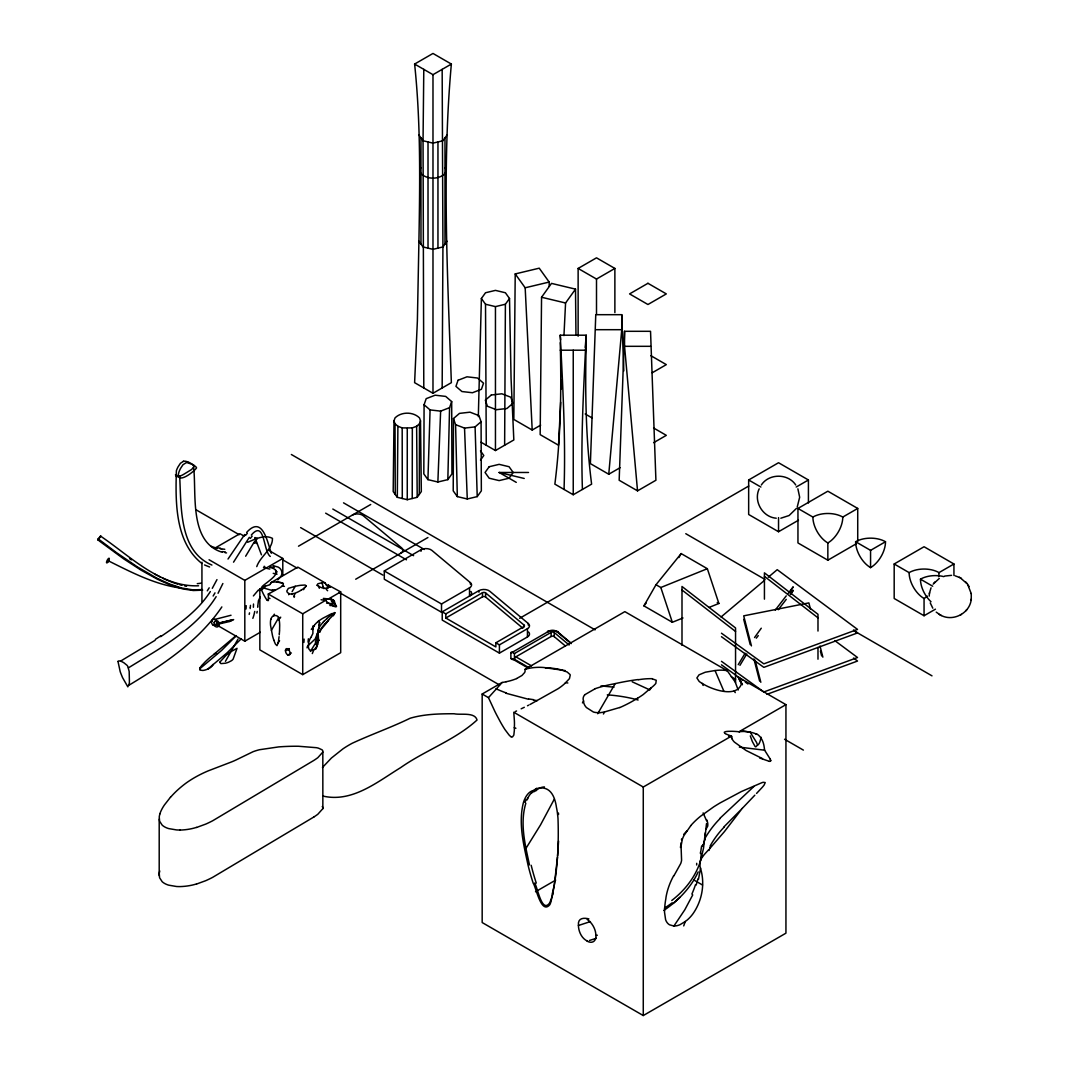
<?xml version="1.0" encoding="UTF-8"?>
<svg xmlns="http://www.w3.org/2000/svg" width="1069" height="1069" viewBox="0 0 1069 1069"><rect width="100%" height="100%" fill="white"/><g stroke="black" fill="none" stroke-linecap="round" stroke-linejoin="round"><path stroke-width="1.5" d="M402.291 498.501L402.185 427.907L397.895 426.25L395.022 423.778L394.007 420.839L395.022 417.912C401.303 411.592 413.209 411.592 419.502 417.912L420.505 420.839L421.32 491.566L417.204 497.312L407.262 499.691L397.307 497.312L393.192 491.566L394.007 420.839M428.014 248.142L428.014 141.95M326.245 600.431L321.088 599.749M395.249 494.439L395.022 423.778M397.895 426.25L397.307 497.312M420.972 244.079L420.972 137.888M437.956 141.95L437.956 248.142M587.389 941.067C581.643 938.502 578.436 931.353 578.409 925.139C577.781 917.656 584.048 917.683 588.899 918.899M725.544 733.735L726.867 734.363A46.194 26.672 0 0 0 730.033 735.566L731.49 736.087A4.597 2.659 -60 0 0 731.677 736.755L732.118 738.853M420.505 420.839L419.502 423.778L416.629 426.25L412.327 427.907L412.233 498.501M423.792 387.967L423.043 140.761L423.792 69.365M424.086 404.75L423.818 473.888L427.934 479.634L437.876 481.999L447.831 479.634L451.946 473.888L451.679 401.583L445.693 396.412L435.136 395.196L426.184 398.657L424.086 404.75L430.072 409.921L440.628 411.124L449.568 407.677L451.679 401.583M453.483 418.554L453.216 490.858L457.332 496.604L467.273 498.982L477.228 496.604L481.344 490.858L481.077 421.721L478.965 415.627L470.026 412.18L459.47 413.382L453.483 418.554L455.581 424.647L457.332 496.604M486.261 445.238L485.513 304.237L481.384 298.505L485.513 292.759L495.455 290.38L505.396 292.759L509.512 298.505L511.049 378.159L513.828 439.947L495.455 450.543L481.01 442.219M444.985 137.888L444.985 244.079M700.983 859.917L701.184 853.369M308.286 645.476L315.235 638.928L318.134 631.472M318.081 633.409L319.604 622.532L318.575 620.595M418.914 241.22L417.378 320.874L414.612 382.662L432.985 393.272L451.359 382.662C447.63 276.604 441.791 169.958 451.359 64.06L432.985 53.45L414.612 64.06C420.812 122.882 419.957 182.158 418.914 241.22L423.043 246.952L432.985 249.331L442.927 246.952L447.042 241.22M419.502 423.778L419.262 494.439M442.165 69.365L442.927 246.952L442.165 387.967M481.384 298.505L478.324 416.603M549.212 286.345L549.172 282.056L539.23 268.185L515.218 273.931L513.828 419.436L532.202 430.045L540.673 425.141M575.95 334.61L575.51 289.138L551.497 283.392L541.555 297.249L540.166 434.642L558.539 445.238L560.664 402.278M216.766 653.64L215.23 653.413L210.165 657.301A204.62 146.266 51.6 0 0 205.101 661.938L201.694 665.559M770.762 760.687L770.014 761.382A8.071 4.664 -60 0 1 769.373 761.328L769.373 761.328M509.512 298.505L505.396 304.237L504.635 445.238M564.044 489.442C565.782 437.983 562.735 386.524 560.236 335.198L586.226 335.198C583.741 386.524 580.681 437.983 582.418 489.442M447.831 479.634L449.568 407.677M586.226 342.695C585.024 389.878 585.612 437.261 591.611 484.137L573.238 494.747L554.864 484.137C560.851 437.261 561.439 389.878 560.236 342.695M427.934 479.634L430.072 409.921M929.228 596.114L929.415 593.536M624.55 331.31L619.165 480.248L637.538 490.858L655.912 480.248L650.54 331.31L624.55 331.31L624.55 346.316L637.538 490.858M437.876 481.999L440.628 411.124M623.788 370.956L621.744 314.687L595.767 314.687L590.382 463.625L608.755 474.235L620.06 467.714M561.319 388.942L561.759 380.043M563.951 335.599L565.568 302.995L575.51 289.138M558.566 841.062L557.59 855.734M279.557 630.75L279.677 625.726A34.555 19.95 60 0 0 279.437 621.557L279.343 621.076A10.61 6.12 60 0 0 279.196 620.301L279.397 619.886M279.53 631.044L279.383 633.342M313.057 625.833L312.683 629.494M257.803 605.963L258.444 600.658L260.355 596.796M257.776 606.551L257.723 607.286M201.881 563.483C174.942 542.157 175.436 501.802 176.385 470.667A77.529 44.751 0 0 1 177.962 467.019L180.42 463.291L183.427 461.354M585.237 347.465L586.226 335.198M279.356 633.676L279.25 634.866M328.891 586.694L327.087 588.15M511.035 736.675L511.517 736.902A3.327 1.924 60 0 0 512.505 736.929L513.842 735.058L514.349 730.341A56.831 32.805 60 0 0 514.309 727.708L514.416 726.185A70.233 40.555 60 0 0 514.376 720.626L513.788 712.261L643.271 787.025L731.49 736.087M557.47 857.191L554.37 884.504M250.293 607.312L250.467 605.361M705.246 832.845L703.536 848.051L700.876 859.743M608.755 474.235L621.744 329.693L621.744 314.687M250.253 607.633L250.173 608.582M308.366 638.794L308.059 642.175M313.778 817.037A90.745 52.394 0 0 0 317.84 814.244L322.851 808.645L322.825 751.013A5.318 3.073 0 0 0 321.983 749.77L318.468 748.166A19.71 11.371 0 0 0 316.371 747.685L298.451 746.256A129.135 74.549 0 0 0 278.635 746.91L259.446 749.73A45.339 26.177 0 0 0 253.072 751.707L237.906 759.057A78.946 45.579 0 0 1 231.532 761.93L208.121 770.896A117.055 67.574 0 0 0 186.006 783.136A148.484 85.734 0 0 0 170.505 797.3M322.851 808.645L322.825 807.589A5.318 3.073 0 0 0 322.223 806.574M681.514 839.887L681.608 838.924M279.076 636.67L278.474 641.333A25.309 14.605 60 0 1 278.114 642.883L279.57 640.678M971.267 599.295L971.267 593.536M317.974 635.374L317.72 637.084M700.596 868.055L698.471 879.293M319.858 632.313L321.341 628.251L325.056 623.468M681.194 842.613L680.445 847.476M706.569 820.738L703.121 812.908M929.509 593.001L931.046 587.816M940.867 615.29C952.867 621.904 969.489 613.459 971.186 599.843M929.375 593.829L929.549 592.707M971.146 600.137L971.32 599.001M278.1 642.99L277.005 645.649L275.468 644.126A19.549 11.291 60 0 1 273.864 640.184M118.044 661.671L120.209 671.733A77.529 44.764 60 0 0 122.574 677.652L127.826 686.819L129.296 683.505A50.858 29.357 60 0 0 129.402 681.18L129.175 671.426L127.812 666.468A4.583 2.646 60 0 0 127.051 665.332L124.044 662.887A23.451 13.536 60 0 0 120.583 661.11L155.192 640.251M200.037 667.871L199.93 670.089L202.883 670.463A29.838 21.327 51.6 0 0 207.854 669.007A22.155 15.835 51.6 0 0 212.584 665.452M554.223 885.346L552.232 894.045M257.215 611.415L256.881 613.058M249.531 612.858L249.171 614.434M307.444 646.291L307.07 647.867M312.963 628.265L312.87 633.543L311.226 636.817A20.177 11.652 -60 0 0 310.892 637.378M306.242 585.852L305.053 585.024L300.723 585.291A44.003 25.402 0 0 0 295.258 586.293L288.336 588.378L286.839 590.916A6.614 3.822 0 0 0 287.614 592.654L289.205 593.763A2.926 1.684 0 0 0 290.527 594.017L291.156 594.017A4.877 2.819 0 0 0 292.425 593.816L294.656 593.322A30.36 17.532 0 0 0 301.177 590.115M761.248 737.316L760.032 741.392A31.803 18.36 60 0 1 758.896 743.971L757.654 745.093M334.022 600.978L333.795 601.673A6.387 3.688 60 0 1 333.301 602.662L333.247 602.609M702.507 846.114L702.908 844.831M322.851 752.068L317.84 757.667A90.745 52.394 0 0 1 313.778 760.46L212.624 820.792A107.007 61.788 0 0 1 205.702 824.119L196.576 827.459M708.934 850.496L710.618 846.167M700.583 860.679C695.705 876.687 684.908 890.357 671.76 900.486M525.841 803.22C519.681 823.504 525.173 844.857 529.489 864.941M708.76 849.614L705.58 853.089A54.278 31.335 -60 0 0 703.856 855.053L700.876 859.249A6.32 3.648 -60 0 0 699.968 861.681L700.008 866.371A48.439 27.968 -60 0 0 700.369 867.961C705.313 883.288 702.173 900.726 692.939 913.808A23.812 13.75 -60 0 1 685.282 921.505L683.719 925.901M317.52 644.647L317.44 644.834A6.855 3.955 -60 0 1 313.912 649.671C306.362 653.947 307.832 641.52 310.838 637.471M313.832 649.792L312.308 653.587M420.745 167.566L419.729 170.492L420.745 173.419C427.025 179.739 438.931 179.739 445.225 173.419L446.227 170.492L445.225 167.566M550.615 900.846L553.301 892.508M335.172 612.791L335.091 612.951A5.211 3.007 -60 0 1 334.397 613.873L327.595 620.889M703.896 842.078L705.179 839.165M759.19 488.827C753.217 501.174 762.625 517.222 776.254 518.211M527.111 799.919L528.139 797.768M797.22 507.094L799.665 497.232L797.888 488.827M315.889 642.522L310.411 651.435M692.739 894.887L684.801 909.786L673.777 926.222M222.873 583.514L218.049 593.282M280.679 617.16L280.185 618.229M316.985 646.571L316.05 648.442M175.45 474.73L176.679 476.868L181.383 475.531A50.858 29.357 0 0 0 183.574 474.395L191.672 469.451L193.93 466.578A4.583 2.646 0 0 0 193.77 465.79L191.391 463.705A23.451 13.536 0 0 0 187.716 461.821M554.276 799.184L540.54 824.88L526.015 848.292M256.747 566.623C260.141 556.455 272.769 549.279 272.448 538.362C264.644 534.193 255.103 539.217 247.661 542.277M278.902 617.321L271.366 630.349M216.967 579.625L212.29 588.324M333.14 602.662L331.804 601.82A13.87 8.004 60 0 1 331.457 600.925L330.521 598.052M274.319 614.181L273.25 616.225A10.196 5.88 60 0 1 275.949 615.53L277.432 616.145A2.205 1.269 60 0 1 278.047 616.813L278.755 618.256A8.913 5.145 60 0 1 279.183 620.301M536.585 788.267L535.556 790.245A30.894 18.333 66.8 0 0 531.988 792.744M303.556 589.674L304.812 587.415A9.3 5.372 0 0 0 306.335 585.879M245.656 556.214L253.781 542.731M698.177 871.916C690.841 887.818 678.147 900.686 663.809 910.454M315.93 648.669L315.555 649.351M649.845 689.879L651.115 687.835A40.809 23.558 0 0 0 655.818 683.452L656.246 680.272L652.357 678.882M549.666 902.984C541.622 913.955 537.413 886.308 534.594 883.034M233.536 562.174L249.304 537.346M237.999 639.115L225.425 661.35M212.972 664.45L212.464 665.332M292.051 594.511L292.425 593.829M603.424 714.012L604.573 711.927L619.753 707.504M597.705 713.718L615.209 683.612A165.334 95.448 0 0 1 635.748 679.857L638.327 679.537M673.777 875.939L673.991 875.578A75.832 43.776 -60 0 1 675.22 873.467L680.686 863.605A10.784 6.227 -60 0 0 681.581 860.238L681.06 846.033L682.329 839.352A16.182 9.34 -60 0 1 683.973 835.504L690.694 825.803M682.984 617.976L672.334 622.278L643.912 605.869L655.992 584.73L681.153 553.582L707.344 568.708L718.876 603.464L709.054 607.446M678.895 557.55L681.153 553.582M292.091 591.665L295.258 586.293M228.018 559.034L244.707 534.5M318.174 632.821L318.375 637.271M582.458 702.908L583.58 701.01A15.928 9.193 0 0 1 584.823 694.663M216.152 596.649C195.801 629.307 160.176 648.161 128.427 667.844M738.225 664.691L745.106 653.253M754.554 637.538L761.275 628.211M739.948 665.346L746.817 653.907M789.817 592.493L793.225 586.828L788.241 593.295M790.672 594.591L793.225 590.342L790.232 594.217M796.365 508.483L789.109 515.525L780.824 518.211M210.326 591.558C198.166 610.693 179.164 624.122 160.684 636.656M221.858 606.925C198.874 640.932 163.651 664.263 129.082 685.135M97.987 539.123L97.733 539.939M253.38 595.927L258.351 590.061M311.293 629.36L314.366 625.445L313.738 626.381A4.356 2.512 -60 0 0 313.003 628.091M100.112 537.092L100.793 535.916L98.174 538.856L116.374 552.566L137.46 566.944L156.822 578.155L169.463 583.968L181.57 587.99L192.794 589.861L202.402 589.594M447.042 135.015L442.927 140.761L432.985 143.139L423.043 140.761L418.914 135.015M480.502 460.098L483.789 455.501L480.502 450.904M99.925 537.36L99.243 538.255M329.052 619.512L327.074 622.158A85.52 49.374 -60 0 1 324.816 625.058L319.31 631.391A8.539 4.931 -60 0 0 318.148 632.795M933.13 584.168L939.277 578.449M266.809 599.829A16.102 9.3 60 0 1 264.618 596.275L263.655 594.538A43.081 24.881 60 0 1 263.241 593.709L261.517 590.021L266.208 585.812A19.71 11.385 -60 0 0 269.829 584.583M511.035 736.741A8.111 4.677 60 0 1 508.911 734.817L504.902 729.486A79.066 45.646 60 0 1 499.985 721.201L496.484 714.613A161.887 93.471 60 0 1 494.907 711.486L488.466 697.643L502.136 682.49L506.038 681.808M775.252 610.105L786.236 595.874M756.277 638.193L758.268 635.601M778.245 609.731L786.236 599.388M254.943 541.221L257.094 538.829M279.597 577.848C283.966 574.133 281.748 567.251 276.149 566.53A26.538 22.596 77.5 0 0 275.668 566.396L273.611 565.862M643.912 605.869L646.157 603.09M761.328 484.979C769.025 473.286 788.053 473.286 795.75 484.979M279.517 577.955L278.849 578.717M322.45 767.502L331.417 758.028L343.015 748.808A111.069 64.127 0 0 1 352.182 743.276C371.264 734.43 391.174 727.468 410.082 718.261C424.299 714.052 439.306 713.758 454.018 713.745C460.739 715.268 474.796 711.767 477.055 719.998C455.006 740.149 425.074 750.411 400.581 767.662C377.437 781.84 352.382 802.685 323.332 796.151M98.896 538.696L97.92 539.765L99.911 541.422L123.723 558.887L141.095 570.165L157.504 579.291L170.425 585.05L182.799 588.925L193.302 590.516L202.642 590.168M170.439 797.274L164.492 804.877A88.286 50.978 0 0 0 159.842 813.856M304.732 587.469L304.05 588.164A28.89 16.676 0 0 1 301.298 590.101M650.834 688.048L643.217 694.543A135.816 78.411 0 0 1 637.993 697.99M933.959 583.073L934.854 582.057M965.841 610.787L966.723 609.758M236.383 635.614L221.617 650.393L199.649 668.873M724.101 826.725L742.193 808.471L724.501 831.522L709.749 848.559M241.3 638.727L227.189 652.731L207.867 669.034M323.172 622.105L324.027 621.169M720.092 818.159L753.845 786.517M742.3 808.351L754.848 795.176M251.309 535.034C264.992 519.213 263.081 551.123 270.27 556.441M278.474 579.144L277.753 579.892M263.348 587.856L263.749 587.843A56.082 40.328 -51.7 0 0 266.221 588.752L272.181 590.462M706.074 829.063L707.651 826.257A9.073 5.238 60 0 0 706.703 819.776M565.287 683.011L569.456 678.628L570.231 675.087A8.619 4.971 0 0 0 570.004 674.512L567.131 671.973L560.797 669.769A42.987 24.814 0 0 0 545.257 667.751L565.167 670.57M584.877 694.676L594.885 688.89M756.558 793.425L762.277 787.305A23.745 13.71 -60 0 0 764.161 784.98L765.23 782.548L763.199 782.294A26.231 15.153 -60 0 0 761.836 782.708L741.325 791.581L720.145 802.899A223.982 129.322 -60 0 0 713.745 806.828L700.502 816.288A57.967 33.473 -60 0 0 690.654 825.696M246.632 532.415C262.613 514.764 267.437 542.237 271.326 553.261M326.66 618.577L334.276 612.657A6.989 4.035 -60 0 1 334.597 612.564M235.407 636.175L214.027 654.215M673.123 903.492L679.964 897.292M455.581 424.647L464.534 428.094L475.09 426.892L481.077 421.721M261.918 586.801C265.473 582.672 284.608 572.409 272.234 568.027A25.87 21.727 78.8 0 0 271.78 567.893L269.776 567.318M721.081 616.96L764.455 580.427M768.277 577.207L777.216 569.683L857.538 629.414L763.827 663.849L721.468 633.209M317.947 621.597L318.455 621.196A44.898 25.923 -60 0 1 323.185 618.069L330.869 614.074A43.348 25.028 -60 0 1 331.831 613.673L332.379 613.459M685.282 921.491L679.991 924.698A25.87 14.939 -60 0 1 673.711 925.995L669.475 924.779A23.558 13.603 -60 0 1 665.599 919.674L664.53 912.258A69.726 40.248 -60 0 1 665.867 898.588L666.014 897.279A44.51 25.696 -60 0 1 673.577 875.845M319.096 625.271L319.604 622.532M313.792 817.037L212.624 877.368A107.007 61.788 0 0 1 205.702 880.696L196.576 884.036M961.419 614.394L960.376 614.996M269.842 584.529L271.272 582.672M414.612 64.06L432.985 74.67L451.359 64.06M578.129 336.214L578.129 268.439L596.502 257.829L614.875 268.439L614.875 312.642M578.129 268.439L596.502 279.049L614.875 268.439M216.005 547.502L239.91 533.698L244.2 536.17M298.492 546.192L370.716 504.488M209.083 559.755L244.814 580.373L282.791 558.459L282.791 574.895M329.8 587.295L329.613 587.135A4.396 2.539 60 0 1 328.223 585.09L340.69 591.892L340.69 652.705L302.727 674.633L259.847 649.872L259.847 589.059L265.219 585.986M271.232 582.485L297.823 567.131L325.07 582.872L326.473 584.77A5.973 3.448 60 0 1 328.143 588.15M652.197 372.787L666.321 364.623L650.78 355.643M216.232 624.697L244.814 641.2L260.288 632.26M355.696 579.224L427.921 537.52M268.359 599.749A10.89 6.294 60 0 0 268.386 598.025A16.663 9.621 60 0 0 268.413 596.141L268.279 594.03L302.727 613.806L325.911 600.15A9.594 5.545 0 0 1 324.602 599.642L324.388 599.148A2.713 1.563 0 0 1 325.377 599.001L326.326 598.974A13.095 7.563 0 0 1 328.196 599.108A19.229 11.104 -60 0 1 331.283 599.255A16.423 9.487 -60 0 1 332.673 599.656L332.94 599.803M328.196 599.108L340.69 591.892M528.26 625.031L528.26 623.481L489.749 591.224A7.082 4.089 0 0 0 478.912 590.649L441.51 612.243L384.292 579.224L384.292 570.966L420.986 549.773A7.082 4.089 0 0 1 431.823 550.348L470.347 582.605L470.347 584.155M653.613 442.686L666.321 435.35L653.613 428.001M384.292 570.966L441.51 603.985L469.518 587.816A7.082 4.089 0 0 0 470.347 582.605M528.567 632.02A7.082 4.089 0 0 1 527.445 636.95L499.423 653.119L442.219 620.087L442.219 611.829L445.8 613.9L482.493 592.72A2.018 1.163 0 0 1 485.58 592.881L524.104 625.138L524.104 626.942M445.8 613.9L445.8 618.029L482.493 596.849A2.018 1.163 0 0 1 485.58 597.01L522.861 628.225M798.463 520.229L778.539 531.734L748.661 514.483L748.661 479.981L778.539 462.73L808.418 479.981L808.418 502.978M519.628 618.31L748.754 486.034M445.8 618.029L495.856 646.932L495.856 642.803L523.863 626.621A2.018 1.163 0 0 0 524.104 625.138M495.856 642.803L499.423 644.861L527.445 628.692A7.082 4.089 0 0 0 528.26 623.481M796.191 487.036L808.418 479.981M528.033 667.978L510.875 658.076L510.875 653.119L548.998 631.111A5.051 2.913 0 0 1 556.735 631.525A2.018 1.363 -50 0 1 558.392 632.501L570.819 642.91M510.875 653.119A2.018 1.163 60 0 1 512.305 652.29L514.443 653.533L551.136 632.354A2.018 1.163 0 0 1 554.236 632.514L569.149 644.995M528.754 667.577L514.443 659.319A2.018 1.163 -60 0 1 515.873 656.834L551.136 636.483A2.018 1.163 0 0 1 554.236 636.643L565.421 646.01M856.296 543.76L827.847 560.196L797.955 542.945L797.955 508.443L827.847 491.192L857.726 508.443L857.726 541.302M742.354 684.654A16.516 9.541 60 0 1 739.067 679.082L738.305 677.145L785.942 704.645L785.942 933.17L643.271 1015.55L482.172 922.547L482.172 694.022L502.136 682.49M524.959 669.314L624.857 611.642L727.241 670.744L735.178 681.969L738.198 689.999M797.955 508.443L812.894 517.062A21.126 12.2 0 0 1 842.786 517.062L857.726 508.443M855.628 541.729L870.567 550.361L885.506 541.729A21.126 12.2 -60 0 1 870.567 567.612A21.126 12.2 60 0 1 855.628 541.729A21.126 12.2 0 0 1 885.506 541.729M935.442 609.17L924.057 615.744L894.178 598.493L894.178 563.991L924.057 546.74L953.936 563.991L953.936 575.483M894.178 563.991L909.118 572.61A21.126 12.2 0 0 1 938.996 572.61L953.936 563.991M725.223 733.548A6.361 3.675 0 0 1 724.729 733.227L724.261 732.252L725.423 731.677A12.093 6.975 0 0 1 728.417 731.33L731.984 731.29A49.201 28.409 0 0 1 738.973 731.771L785.942 704.645M535.502 891.76L555.68 880.108M529.997 704.511L558.285 688.61A104.628 60.412 0 0 0 559.688 687.634A63.312 36.546 0 0 0 565.341 683.024M528.741 705.126L527.485 705.754M524.331 707.29L521.164 708.814M270.19 593.014L280.105 587.616A27.847 16.075 0 0 0 280.479 587.362A16.302 9.407 0 0 0 282.069 586.039A8.579 4.957 0 0 0 283.098 584.97L283.285 584.021M269.548 593.308L268.279 594.03M516.568 710.979L515.178 711.62M516.715 678.481L521.966 675.474L524.598 672.575A3.007 1.737 -60 0 0 525.053 671.319L525.053 669.675M655.992 584.73L660.816 587.509L707.344 568.708M766.941 694.329L857.538 661.043L853.53 658.05M289.365 649.377L285.463 650.66M289.178 648.589L287.788 649.057A3.448 1.991 60 0 1 290.1 653.319A3.434 1.991 60 0 1 287.775 654.829L290.233 654.081M590.409 921.585L578.409 925.5M231.024 615.25L214.909 619.405M596.328 938.315L589.46 940.453M233.657 619.619L216.633 623.815M231.585 620.875L229.394 621.53M291.383 652.985L290.153 653.346M233.283 619.606L216.526 623.615M597.344 935.201L596.021 935.602A12.922 7.456 60 0 1 587.095 941.148M229.033 621.637L213.279 625.285M944.622 576.084L951.584 575.336M515.218 273.931L525.173 287.788L549.172 282.056M485.513 304.237L495.455 306.616L505.396 304.237M211.675 621.036A3.22 2.539 79.3 0 1 216.032 620.474A3.22 2.539 79.3 0 1 214.575 625.525A3.22 2.539 79.3 0 1 211.675 621.036L212.531 620.902M615.209 683.612L611.187 684.414A84.865 49 0 0 0 594.805 688.81M198.58 585.785C160.23 587.295 130.097 556.014 100.459 536.063M738.973 731.757L739.721 731.664M402.185 427.907L412.327 427.907M324.842 582.805A6.08 3.514 0 0 0 321.822 582.819L317.907 583.754L317.132 585.224M599.829 712.635L596.368 712.582A10.85 6.267 0 0 1 593.389 712.007L586.413 707.544A24.854 14.351 0 0 1 583.514 701.01M595.767 329.693L621.744 329.693M624.55 346.316L650.54 346.316M560.236 350.204L586.226 350.204M516.274 482.373L499.129 472.471L528.527 472.471M326.579 603.13L335.025 604.012L335.746 605.188M323.319 598.399L331.296 599.241M739.347 747.124L764.616 750.197L769.613 758.108A44.845 25.897 -60 0 1 770.268 759.244M600.978 685.91L614.02 687.193M264.03 566.383L264.791 566.463M282.657 582.886L276.63 582.071A8.258 4.77 0 0 0 271.339 582.458M284.448 586.346L282.176 586.053M180.848 588.07C154.818 584.663 131.099 572.129 107.902 560.61M222.272 548.998L224.771 549.279M226.534 552.914L225.145 552.753M329.867 605.495L330.548 605.588M537.266 700.623L533.404 700.088M741.205 730.702L750.612 732.278A61.708 35.624 -60 0 1 755.796 733.855M221.671 549.105L220.281 548.905M567.839 682.997L565.608 682.663M331.898 605.776L335.973 606.898M726.359 670.584L727.241 670.744M728.604 736.207L731.677 736.768M186.554 586.32L184.763 585.986M528.527 699.273L505.944 693.233M759.685 758.015L769.105 761.275M222.205 552.259C188.852 542.13 196.629 493.771 193.649 467.447M217.341 548.344L213.239 547.101M541.555 297.249L565.568 302.995M499.129 472.471L524.224 478.471M955.165 575.844L959.828 577.554M181.877 585.331L179.886 584.796M269.976 598.533L268.479 598.052M211.916 565.06C178.67 551.083 181.409 506.198 179.659 476.28M177.855 584.195L175.824 583.527M515.886 728.256L514.309 727.708M209.604 566.998L204.567 564.966M174.688 583.139L172.416 582.311M762.558 758.643L746.015 750.451L734.47 742.14A32.257 18.627 -60 0 1 732.065 738.92M334.477 606.257L329.145 603.517A47.998 27.714 -60 0 1 327.408 602.275L326.994 601.86A6.775 3.915 -60 0 1 326.165 600.591M170.131 581.416L171.281 581.87M632.207 681.808L649.391 689.705M212.557 546.834L211.221 546.246M167.833 580.467L168.982 580.948M165.388 579.385L166.684 579.959M162.795 578.195L164.091 578.797M755.783 733.869L756.839 734.403M496.818 689.425L495.816 688.957M158.907 576.271L160.203 576.926M959.347 577.3L961.419 578.449M960.376 577.848L967.565 584.168L971.32 593.829M941.348 615.53L939.277 614.394M940.319 614.996L936.23 612.136M157.611 575.616L154.845 574.147M748.661 479.981L760.887 487.036M943.86 576.619A21.126 12.2 0 0 0 920.462 579.171L932.689 586.226M585.197 413.97L592.266 418.046M685.777 533.698L764.976 579.425M854.238 630.964L931.994 675.849M717.232 602.515L718.876 603.464M731.33 676.811L735.552 679.256M291.356 454.499L595.099 629.855M784.566 739.254L803.38 750.104M343.537 502.844L424.326 549.479M332.806 509.031L413.609 555.68M325.657 513.16L406.461 559.809M300.63 527.605L382.862 575.095M515.873 656.834L531.614 665.92M254.208 541.956L257.054 543.6M268.493 550.201L282.791 558.459M195.814 509.659L239.202 534.714M282.604 559.755L297.062 568.107M325.992 584.81L330.321 587.322M339.007 592.333L499.557 685.015M482.172 694.022L488.466 697.643M259.847 589.059L261.517 590.021M316.397 638.687L319.257 640.331M693.901 880.028L702.52 885.012M129.563 558.606L131.42 559.862M721.468 636.723L763.827 667.363L857.538 632.928L853.53 629.948M721.468 661.323L763.827 691.964L857.538 657.529L834.782 640.598M721.468 664.838L742.648 680.151M745.293 682.075L747.939 683.986M764.429 576.365L817.985 617.829M681.995 590.008L735.552 631.472M556.735 631.512L571.18 643.618M723.833 691.109L715.027 670.53L705.299 672.214L699.032 674.846L696.881 677.946L699.166 681.421A24.56 14.178 0 0 0 702.253 683.425C711.767 689.665 737.062 698.418 741.552 683.545A27.353 15.794 0 0 0 739.641 679.082L739.107 678.334L739.427 679.136A28.582 22.649 67.5 0 0 742.434 684.507M329.546 587.081L329.613 587.135A7.603 6.026 67.5 0 1 328.343 585.09A7.283 4.209 0 0 1 328.878 586.253M273.103 565.568L274.265 567.078M749.97 731.824L756.571 742.474L757.52 745.053L755.863 746.83A1.63 0.949 60 0 1 755.048 746.429L752.402 741.659A52.1 30.079 60 0 1 751.253 738.585L750.304 735.86M266.849 599.789L266.956 599.923A1.697 0.975 60 0 0 268.493 600.431M965.841 582.057L966.723 583.073M738.973 678.16L738.358 677.198M735.272 692.618L734.176 691.028M932.796 608.181L930.244 602.916M335.786 605.241L336.347 606.11A10.757 6.214 -60 0 1 336.548 606.47M335.025 604.012L334.904 603.197A10.329 5.96 -60 0 0 332.993 599.722M968.327 585.331L969.022 586.547M770.255 759.244L770.522 759.805A8.218 4.744 -60 0 1 770.655 760.179A3.474 2.004 -60 0 1 770.776 760.687M319.364 588.257L318.415 586.24A5.305 3.06 0 0 1 317.092 585.237M261.451 554.824L255.812 539.872M323.279 586.614L321.822 582.805M703.135 685.456L702.253 683.438M273.838 640.184L273.637 639.596A42.934 24.787 60 0 1 272.568 635.988L270.604 625.753A23.865 13.777 60 0 1 270.778 619.325M660.816 587.509L672.334 622.278M810.516 609.29L808.872 602.903L743.703 615.851L751.454 645.903M819.99 645.997L822.876 657.168M820.404 651.101L821.633 655.898M755.128 660.148L760.834 682.289M743.703 619.365L750.238 644.674M753.899 658.918L759.618 681.06M275.535 570.245L276.016 572.503M764.616 750.197L764.201 747.137A38.805 22.409 -60 0 0 757.026 734.082M159.936 813.87A48.599 28.061 0 0 0 159.241 816.997L159.602 821.192L162.141 825.081A16.636 9.608 0 0 0 165.668 827.433A17.745 10.249 0 0 0 168.728 828.595L176.479 829.918A28.435 16.409 0 0 0 180.113 830.012M159.775 870.968A48.599 28.061 0 0 0 159.241 873.573L159.602 877.769L162.141 881.658A16.636 9.608 0 0 0 165.668 884.01A17.745 10.249 0 0 0 168.728 885.172L176.479 886.495A28.435 16.409 0 0 0 180.113 886.589A38.297 22.115 0 0 0 196.509 883.956M560.236 335.198L560.637 339.795M558.446 813.041L558.553 814.484M525.173 287.788L532.202 430.045M464.534 428.094L467.273 498.982M475.09 426.892L477.228 496.604M417.204 497.312L416.629 426.25M909.118 572.61A21.126 12.2 60 0 0 924.057 598.493L924.057 615.744M870.567 550.361L870.567 567.612M812.894 517.062A21.126 12.2 60 0 0 827.847 542.945L827.847 560.196M817.985 631.057L817.985 614.314L764.429 572.85L764.429 599.148M817.985 647.4L817.985 659.199M778.539 517.61L778.539 531.734M735.552 682.77L735.552 627.957L681.995 586.493L681.995 645.342M643.271 787.025L643.271 1015.55M596.502 279.049L596.502 314.406M573.238 350.204L573.238 494.747M554.236 632.514L554.236 636.643M551.136 632.354L551.136 636.483M548.998 631.111A2.018 1.163 60 0 0 547.569 631.939L547.569 632.247M527.445 628.692L527.445 636.95M514.443 653.533L514.443 659.319M499.423 644.861L499.423 653.119M495.455 306.616L495.455 450.543M485.58 592.881L485.58 597.01M482.493 592.72L482.493 596.849M478.912 590.649L478.912 592.199M469.518 587.816L469.518 596.074A7.082 4.089 0 0 0 470.921 591.451M441.51 603.985L441.51 612.243M432.985 74.67L432.985 393.272M420.986 549.773L420.986 551.323M407.262 428.495L407.262 499.691M302.727 613.806L302.727 674.633M244.814 580.373L244.814 641.2M201.934 562.2L201.934 601.647M159.201 819.095L159.201 875.671M587.162 919.42A12.975 7.496 60 0 1 595.821 935.469M516.715 678.561A83.021 47.931 -60 0 1 506.065 681.728M525.36 669.221A31.041 17.919 0 0 1 545.284 667.657M506.131 692.886A210.7 151.517 -51.7 0 1 496.965 689.184M533.538 699.66A286.024 211.395 -62 0 1 528.647 698.899M705.313 835.13A45.205 2.419 -86.8 0 1 706.529 823.544M672.174 902.824A178.71 109.279 -74.2 0 1 664.437 908.169M607.312 694.85A260.983 126.329 -29.2 0 1 638.099 700.008M715.054 670.584A22.837 13.175 0 0 1 726.385 670.517M638.447 679.75A42.159 24.346 0 0 1 652.371 678.681M604.56 711.914A18.32 10.583 0 0 1 599.829 712.649M637.685 698.084A128.734 74.322 0 0 1 619.82 707.558M739.708 731.704A72.906 42.092 -60 0 1 750.612 732.292M683.692 834.448A122.668 115.813 44.3 0 1 687.086 830.773M710.19 845.913A104.521 96.223 41.4 0 1 724.314 826.938M704.685 838.858A114.998 104.682 45.3 0 1 720.279 818.346M703.228 844.951A49.695 45.352 45.5 0 1 704.164 842.198M700.89 851.231A42.987 39.874 7.6 0 1 701.678 845.94M700.409 853.463A41.691 34.649 -43 0 1 700.529 851.966M696.707 863.311A71.97 36.493 68.7 0 1 696.667 864.995M697.963 878.905A146.907 92.041 57.5 0 1 696.106 885.065M695.531 884.611A202.081 128.213 56 0 1 691.87 894.125M550.522 900.779A33.246 22.983 42.2 0 1 549.613 902.944M536.277 883.114A170.238 95.649 60.7 0 1 531.186 865.302M524.973 802.498A66.532 43.308 56.5 0 1 526.389 799.251M528.046 797.634A43.776 25.977 67.3 0 1 531.814 792.463M535.756 790.926A35.33 20.872 65 0 1 544.428 786.931M532.776 790.619A33.112 19.122 60 0 0 529.142 792.744A43.188 24.934 60 0 0 525.413 797.634L524.438 799.706A59.223 34.195 60 0 0 523.249 803.207C518.291 823.731 523.69 844.898 528.033 865.062A170.265 98.308 60 0 0 533.217 883.275C535.943 886.682 541.088 915.104 549.827 904.708A33.673 19.442 60 0 0 550.829 902.156C557.363 874.963 558.967 846.595 558.005 818.694A105.296 60.799 60 0 0 557.844 816.716L557.363 812.64A50.737 29.291 60 0 0 556.455 807.442C555.399 799.786 552.446 789.497 543.533 788.08A37.161 21.46 60 0 0 532.896 790.819M534.5 791.581A1.737 1.416 62.6 0 1 533.003 790.953M285.557 650.714A3.407 1.964 60 0 1 287.775 648.856M287.761 654.95A3.341 1.924 60 0 1 285.517 650.7M276.63 582.071A11.438 6.601 0 0 1 280.773 582.605A4.984 2.873 0 0 1 283.445 583.781M275.254 589.994A83.916 62.015 -62 0 1 272.395 589.727M333.515 615.704A2.699 1.563 60 0 1 333.849 614.635M270.885 619.419A11.278 6.508 60 0 1 272.822 616.252M326.86 588.191A7.884 4.557 0 0 1 318.762 586.119M323.987 588.672A9.862 7.871 64.6 0 1 322.998 586.707M293.721 596.208A60.799 8.873 -61.4 0 1 294.937 593.976M288.67 594.725A66.706 9.34 -60.6 0 1 289.311 593.576M327.622 590.729A11.251 9.113 67.5 0 1 326.112 589.019M294.109 597.357A69.458 10.383 -62.2 0 1 294.55 596.515M330.201 598.707A14.057 10.743 -28.3 0 1 333.475 602.475M318.308 637.324A12.708 7.336 -60 0 1 317.613 644.647M314.46 625.151A13.79 7.964 -60 0 1 317.961 621.65M325.23 623.628A77.877 71.222 27.3 0 1 327.809 621.102M317.613 639.676A46.595 28.208 64.1 0 1 316.197 644.781M324.134 621.263A80.803 73.293 33.3 0 1 326.807 618.724M318.375 629.08A26.204 23.852 45.3 0 1 323.292 622.238M318.054 630.897A11.438 10.61 7.6 0 1 318.268 629.494M317.934 631.498A11.091 9.22 -43 0 1 317.961 631.098M316.945 634.117A19.162 9.715 68.7 0 1 316.932 634.558M316.932 636.523A43.963 27.219 58.6 0 1 315.315 641.975M304.117 639.102A30.012 11.478 84.6 0 1 303.89 642.429M270.27 566.811A52.207 40.261 53.8 0 1 273.637 567.505M253.5 604.025A30.092 10.971 83.6 0 1 253.38 607.286M254.743 611.401A52.007 31.789 69.7 0 1 252.845 618.35M275.869 571.594A45.058 35.892 49.5 0 1 277.192 571.875M282.63 574.708A4.971 4.877 59.9 0 1 281.695 575.723M273.236 573.358A42.56 33.553 46.4 0 1 277.071 574.16M200.023 667.858A27.54 19.683 51.6 0 1 201.707 665.586M201.132 583.126A102.718 54.733 45.9 0 1 197.284 583.647M263.482 567.599A76.54 53.984 46.5 0 1 264.31 567.692M264.965 568.053A53.183 40.128 55 0 1 269.789 569.096M258.818 590.516A88.353 82.139 18.3 0 1 262.44 587.362M246.204 605.669A30.012 11.478 84.6 0 1 245.977 608.996M117.857 661.39A5.532 3.194 60 0 1 120.597 661.283M160.898 635.761A263.068 94.433 -45.4 0 1 155.419 639.342M209.19 587.816A74.683 43.762 -44.7 0 1 207.279 590.836M245.482 535.422A53.57 44.537 -77.4 0 1 247.34 533.351M214.989 592.854A76.42 45.072 -47 0 1 213.132 596.021M250.293 538.442A51.112 41.597 -78.2 0 1 252.177 536.157M254.342 543.279A42.88 35.745 -79 0 1 255.464 541.783M257.041 538.108A3.822 3.394 36.3 0 1 255.05 537.533M255.023 537.988A15.193 14.766 30.8 0 1 255.798 539.872M183.387 461.167A5.532 3.194 0 0 1 187.596 461.902M220.481 548.156A74.683 55.174 -62.3 0 1 217.515 547.769M225.372 551.898A76.42 54.693 -62.2 0 1 222.405 551.591M513.681 659.493A2.779 2.272 -2.9 0 1 511.076 658.825M547.569 631.939A7.082 4.089 0 0 1 558.392 632.501M400.862 553.141A7.082 4.089 0 0 0 401.69 547.929L363.179 515.672A7.082 4.089 0 0 0 352.342 515.098M842.786 517.062A21.126 12.2 -60 0 1 827.847 542.945M931.005 601.74A21.126 12.2 60 0 1 920.462 579.171M938.996 572.61A21.126 12.2 -60 0 1 938.622 576.672M927.371 596.141A21.126 12.2 -60 0 1 924.057 598.493M196.509 827.393A38.297 22.115 0 0 1 180.113 830.079M178.042 475.611C179.686 482.881 193.89 471.656 196.469 468.048A4.583 2.646 0 0 0 196.308 467.26L193.93 465.175A35.29 20.378 0 0 0 192.767 464.507L187.195 462.677A3.087 1.777 0 0 0 185.966 462.824L182.959 464.748L180.501 468.489A77.529 44.751 0 0 0 178.924 472.124L178.042 475.611M219.72 662.286L220.909 663.608L225.265 663.234A32.391 21.46 30.9 0 0 228.552 662.232L231.479 660.695A16.195 10.73 30.9 0 0 233.122 659.132L237.024 648.335L230.65 651.783A206.13 136.565 30.9 0 0 225.719 655.685L219.72 662.286M458.04 380.27L455.942 386.363L461.915 391.535L472.471 392.737L481.424 389.29L483.522 383.196L477.536 378.025L466.979 376.809L458.04 380.27M489.188 466.725L485.059 472.471L489.188 478.217L499.129 480.596L509.071 478.217L513.187 472.471L509.071 466.725L499.129 464.347L489.188 466.725M491.312 394.995L485.339 400.167L487.437 406.26L496.377 409.708L506.933 408.505L512.92 403.334L510.822 397.24L501.869 393.793L491.312 394.995M647.948 283.298L629.574 293.908L647.948 304.505L666.321 293.908L647.948 283.298M214.214 622.505A3.22 2.539 79.3 0 0 217.114 626.995A3.22 2.539 79.3 0 0 218.584 621.944A3.22 2.539 79.3 0 0 214.214 622.505M107.862 562.094A2.646 0.775 -62.3 0 0 109.132 558.272A2.646 0.775 -62.3 0 0 106.7 561.452A2.646 0.775 -62.3 0 0 107.862 562.094"/></g></svg>
